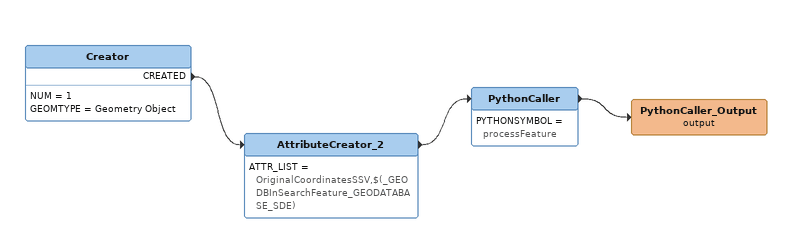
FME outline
Creator
    NUM = 1
    GEOMTYPE = Geometry Object
    CREATED -> AttributeCreator_2
AttributeCreator_2
    ATTR_LIST = OriginalCoordinatesSSV,$(_GEODBInSearchFeature_GEODATABASE_SDE)
    -> PythonCaller
PythonCaller
    PYTHONSYMBOL = processFeature
    -> PythonCaller_Output (output)
PythonCaller_Output (output)
